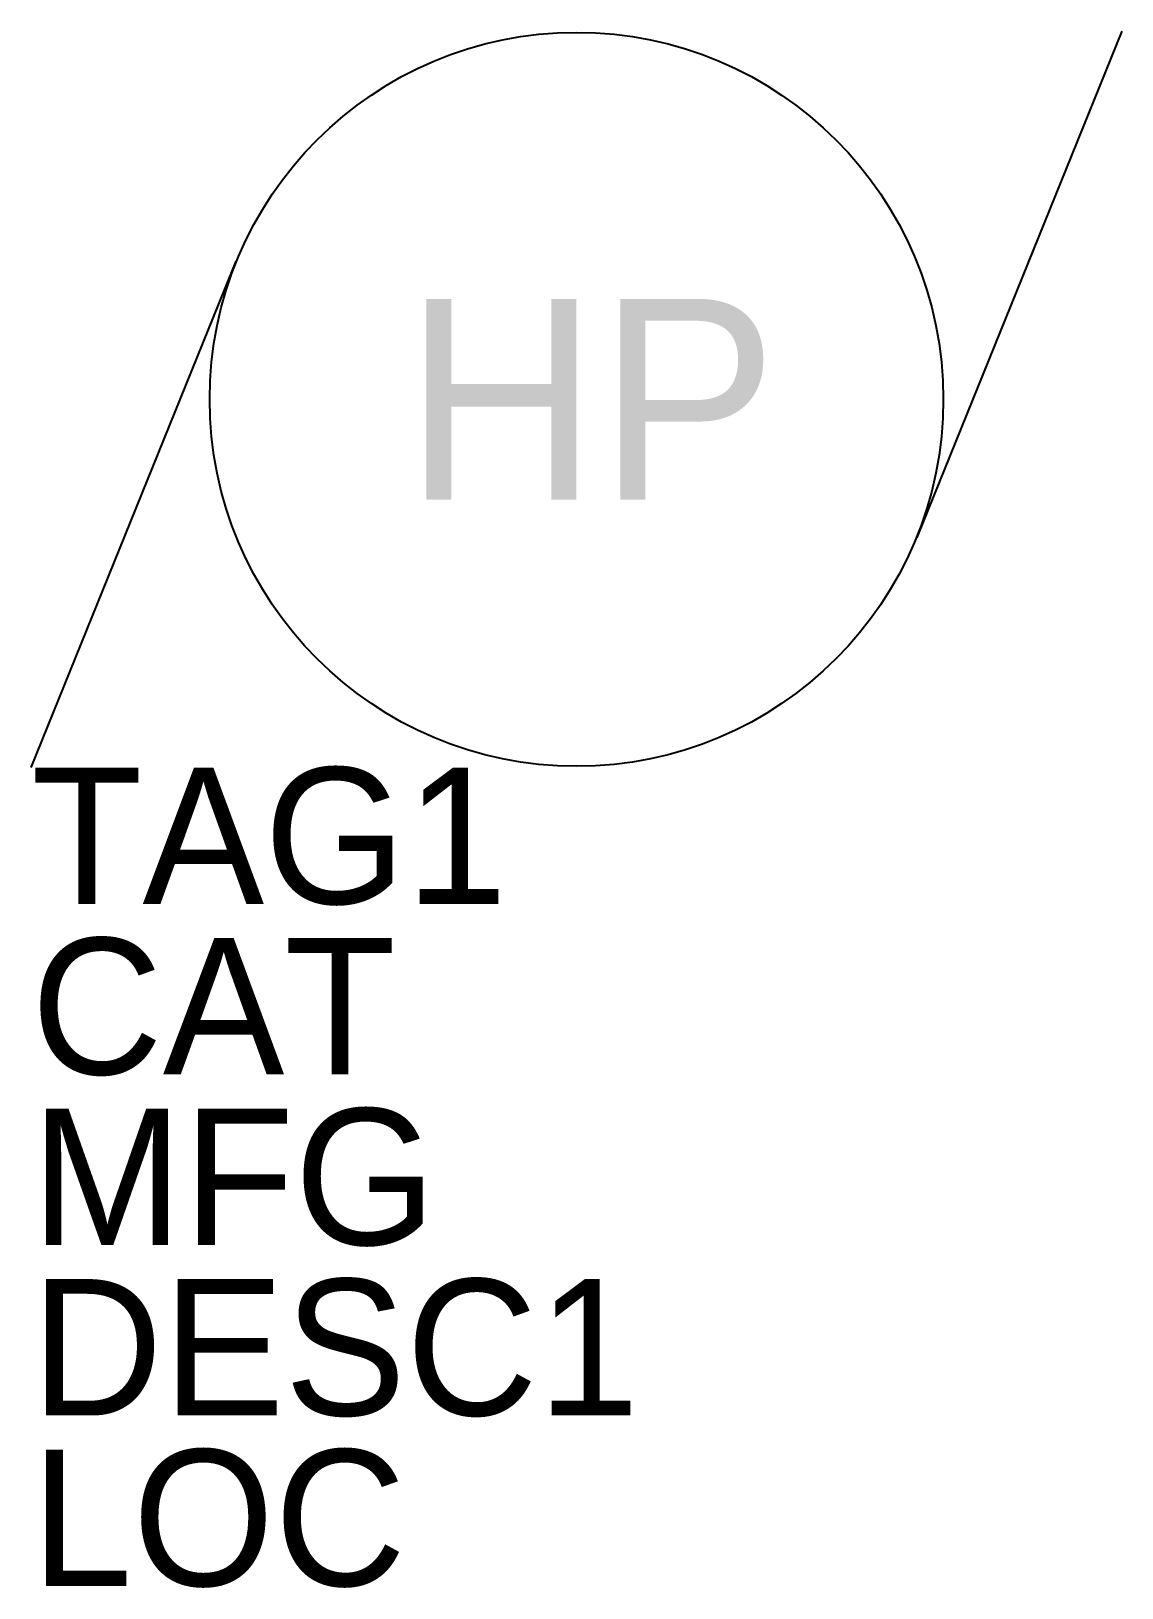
# Model space of a CAD drawing. Extents: x -0.5 to 0.5, y -1.09 to 0.34.
import ezdxf

# ---------------------------------------------------------------- set-up
doc = ezdxf.new("R2010")
doc.units = 0
doc.layers.get('0').update_dxf_attribs({"linetype": 'CONTINUOUS'})

msp = doc.modelspace()

# ---------------------------------------------------------------- linework, layer by layer
for p, q in [((0.5, 0.3374), (0.3119, -0.1265)), ((-0.5, -0.3374), (-0.3119, 0.1265))]:
    msp.add_line(p, q)
msp.add_circle((0, 0), 0.3363)

# ---------------------------------------------------------------- texts
for tag, p in [('TAG1', (-0.5, -0.4624)), ('CAT', (-0.5, -0.61865)), ('MFG', (-0.5, -0.7749)), ('DESC1', (-0.5, -0.93115)), ('LOC', (-0.5, -1.0874))]:
    msp.add_attdef(tag, p, '', height=0.125)
at = {"layer": '0.0'}
msp.add_text('HP', height=0.1841, dxfattribs=at).set_placement((-0.1578, -0.0921))

doc.saveas('drawing.dxf')
